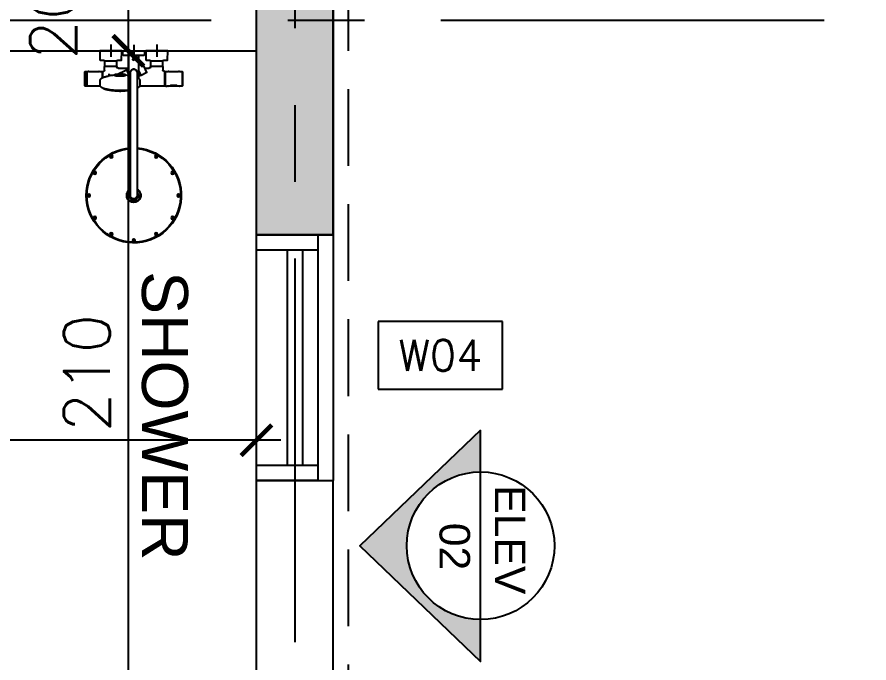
# Model space of a CAD drawing. Header units: centimetres. Extents: x -2093 to 2270, y -504 to 3084.
# Drawn here: x -508.1 to -230.2, y 1228.5 to 1439 of the extents above; entities that cross this region are included whole.
import ezdxf
from ezdxf.enums import TextEntityAlignment as Align

# ---------------------------------------------------------------- set-up
doc = ezdxf.new("R2010")
doc.units = ezdxf.units.CM
doc.header["$LTSCALE"] = 100
doc.header["$MEASUREMENT"] = 0
for name, pattern in [('GRID$0$GRID$0$XREF GRID$0$GRIDS$0$CENTER', [2, 1.25, -0.25, 0.25, -0.25]), ('HIDDEN', [0.375, 0.25, -0.125]), ('XREF CUTTING LINES$0$ACAD_ISO10W100', [18, 12, -3, 0, -3])]:
    doc.linetypes.add(name, pattern=pattern)
for name, color, linetype in [('BATH FIXTURES', 85, 'Continuous'), ('DIM IN', 1, 'Continuous'), ('GRID$0$XREF GRID', 11, 'GRID$0$GRID$0$XREF GRID$0$GRIDS$0$CENTER'), ('HIDDEN -03', 8, 'HIDDEN'), ('TEXT', 3, 'Continuous'), ('TEXT-SCHED', 3, 'Continuous'), ('WALL-01', 7, 'Continuous'), ('WALL-03', 2, 'Continuous'), ('WINDOW', 1, 'Continuous'), ('XREF CUTTING LINES$0$ELEV', 2, 'XREF CUTTING LINES$0$ACAD_ISO10W100'), ('XREF GF COL$0$COLUMN', 6, 'Continuous'), ('XREF GF COL$0$COLUMN HATCH', 201, 'Continuous')]:
    doc.layers.add(name, color=color, linetype=linetype)
doc.styles.add('22', font='romans.shx')
doc.styles.add('A0-01 GROUND FLOOR PLAN - For Entry modification$0$ROMANS', font='romans')
doc.styles.add('ART-PS-1', font='arial.ttf', dxfattribs={"height": 20})
doc.styles.add('XREF CUTTING LINES$0$ART-PS-1', font='arial.ttf', dxfattribs={"height": 20})
doc.dimstyles.new('100', dxfattribs={"dimtxt": 15, "dimasz": 10, "dimexe": 8, "dimexo": 12, "dimgap": 6, "dimtad": 1, "dimdec": 0, "dimzin": 0, "dimdsep": 46, "dimtxsty": '22', "dimblk": 'ARCHTICK', "dimcen": 30, "dimdle": 8, "dimclrd": 1, "dimclre": 1, "dimclrt": 2, "dimadec": 0, "dimazin": 0, "dimtfac": 1, "dimtdec": 0, "dimtmove": 2, "dimatfit": 3, "dimldrblk": 'OBLIQUE', "dimfxl": 100, "dimtolj": 1, "dimtzin": 0, "dimarcsym": 0})
doc.dimstyles.new('A0-01 GROUND FLOOR PLAN - For Entry modification$0$text', dxfattribs={"dimtxt": 18, "dimasz": 10, "dimexe": 10, "dimexo": 10, "dimgap": -6, "dimtad": 1, "dimtih": 1, "dimtoh": 1, "dimdec": 0, "dimdsep": 46, "dimtxsty": 'A0-01 GROUND FLOOR PLAN - For Entry modification$0$ROMANS', "dimblk1": 'A0-01 GROUND FLOOR PLAN - For Entry modification$0$_ARCHTICK', "dimblk2": 'A0-01 GROUND FLOOR PLAN - For Entry modification$0$_ARCHTICK', "dimsah": 1, "dimcen": 25, "dimdle": 10, "dimse1": 1, "dimse2": 1, "dimsd1": 1, "dimsd2": 1, "dimclrd": 1, "dimclre": 1, "dimclrt": 2, "dimadec": 0, "dimazin": 0, "dimtfac": 1, "dimtdec": 0, "dimtmove": 2, "dimatfit": 3, "dimldrblk": 'A0-01 GROUND FLOOR PLAN - For Entry modification$0$_ARCHTICK', "dimfxl": 1, "dimtolj": 1, "dimtzin": 0, "dimarcsym": 0})

# ---------------------------------------------------------------- blocks, each defined once
blk = doc.blocks.new('XREF CUTTING LINES')
at = {"layer": 'XREF CUTTING LINES$0$ELEV'}
h = blk.add_hatch(color=251, dxfattribs=at)
edge = h.paths.add_edge_path()
edge.add_line((-356.89, 1304.4), (-356.89, 1290.78))
edge.add_ellipse((-356.89, 1266.71), major_axis=(-17.02, -17.02), ratio=1, start_angle=225, end_angle=405)
edge.add_line((-356.89, 1242.64), (-356.89, 1229.02))
edge.add_line((-356.89, 1229.02), (-396.28, 1266.71))
edge.add_line((-396.28, 1266.71), (-356.89, 1304.4))
at = {"layer": 'XREF CUTTING LINES$0$ELEV', "color": 2, "linetype": 'Continuous'}
blk.add_line((-356.89, 1242.64), (-356.89, 1290.78), dxfattribs=at)
for points in [[(-356.89, 1304.4), (-396.28, 1266.71), (-356.89, 1229.02), (-356.89, 1242.64)], [(-356.89, 1290.78), (-356.89, 1304.4)]]:
    blk.add_lwpolyline(points, dxfattribs=at)
blk.add_circle((-356.89, 1266.71), 24.07, dxfattribs=at)
at = {"layer": 'XREF CUTTING LINES$0$ELEV', "style": 'XREF CUTTING LINES$0$ART-PS-1'}
for s, p in [('ELEV', (-347.26, 1268.63)), ('02', (-365.31, 1266.46))]:
    blk.add_text(s, height=9.954, rotation=270, dxfattribs=at).set_placement(p, align=Align.MIDDLE_CENTER)
blk = doc.blocks.new('XREF GF COL')
at = {"layer": 'XREF GF COL$0$COLUMN HATCH'}
blk.add_hatch(color=256, dxfattribs=at).paths.add_polyline_path([(-10714.7, 1448), (-10739.7, 1448), (-10739.7, 1368), (-10714.7, 1368)])
at = {"layer": 'XREF GF COL$0$COLUMN'}
blk.add_lwpolyline([(-10739.7, 1448), (-10714.7, 1448), (-10714.7, 1368), (-10739.7, 1368)], close=True, dxfattribs=at)
blk = doc.blocks.new('GRID')
at = {"layer": 'GRID$0$XREF GRID'}
for p, q in [((-417.5, 2960.33, 0), (-417.5, 522.76)), ((-1969.8, 1438), (-230.24, 1438))]:
    blk.add_line(p, q, dxfattribs=at)
blk = doc.blocks.new('Bath_ShowerHead_D-31_01')
for p, q in [((-7.5, 0.08), (-7.5, -3.92)), ((0, 0), (0, -4)), ((7.5, 0.08), (7.5, -3.92)), ((-11, -1.97), (-10.92, -5.04)), ((-4.05, -1.92), (-10.95, -1.92)), ((-5.5, -1.92), (-9.5, -1.92)), ((-4.08, -5.04), (-4, -1.97)), ((-3.55, -2.02), (-3.55, -3.4)), ((3.53, -2), (-3.53, -2)), ((2, -2), (-2, -2)), ((3.55, -3.4), (3.55, -2.02)), ((4, -1.97), (4.08, -5.04)), ((10.95, -1.92), (4.05, -1.92)), ((9.5, -1.92), (5.5, -1.92)), ((10.92, -5.04), (11, -1.97)), ((-5.5, -5.22), (-9.5, -5.22)), ((-9.43, -5.22), (-9.43, -7.1)), ((-5.57, -7.1), (-5.57, -5.22)), ((-3.45, -3.5), (3.45, -3.5)), ((-1.57, -3.5), (-1.57, -10.83)), ((-0.17, -4.82), (-0.09, -4.67)), ((-0.09, -4.97), (-0.17, -4.82)), ((-0.09, -4.67), (0.09, -4.67)), ((0.09, -4.97), (-0.09, -4.97)), ((0.09, -4.67), (0.17, -4.82)), ((0.17, -4.82), (0.09, -4.97)), ((1.57, -10.83), (1.57, -3.5)), ((9.5, -5.22), (5.5, -5.22)), ((5.57, -5.22), (5.57, -7.1)), ((9.43, -7.1), (9.43, -5.22)), ((-9.5, -7.14), (-9.5, -8.22)), ((-9.48, -7.12), (-5.52, -7.12)), ((-5.5, -7.26), (-5.5, -7.14)), ((-3.68, -7.69), (-5.06, -7.69)), ((-4.31, -9.04), (-2.83, -5.87)), ((-1.57, -6.4), (-2.76, -5.85)), ((-0.2, -7.97), (-0.25, -8)), ((-0.25, -8), (0.25, -8)), ((-0.25, -8), (-0.25, -8.05)), ((-0.2, -7.97), (0.2, -7.97)), ((-0.2, -8.05), (-0.2, -7.97)), ((0.25, -8), (0.2, -7.97)), ((0.2, -8.05), (0.2, -7.97)), ((0.25, -8.05), (0.25, -8)), ((5.06, -7.69), (1.57, -7.69)), ((2.18, -8.15), (1.57, -7.86)), ((2.2, -8.19), (1.57, -9.55)), ((1.57, -9.75), (2.28, -8.22)), ((2.23, -8.32), (2.17, -8.29)), ((5.46, -9.68), (2.31, -8.21)), ((5.5, -7.14), (5.5, -7.26)), ((5.52, -7.12), (9.48, -7.12)), ((9.5, -8.22), (9.5, -7.14)), ((-15.89, -13.37), (-15.89, -8.87)), ((-14.94, -8.72), (-15.74, -8.72)), ((-14.42, -8.77), (-14.62, -8.77)), ((-11.62, -8.77), (-14.42, -8.77)), ((-11.42, -8.77), (-11.62, -8.77)), ((-10.24, -8.72), (-11.1, -8.72)), ((-10.22, -8.74), (-10.22, -13.5)), ((-10.15, -9.32), (-10.22, -9.32)), ((-10.22, -9.35), (-10.15, -9.35)), ((-10.15, -9.94), (-10.22, -9.94)), ((-10.22, -10.53), (-10.15, -10.53)), ((-10.15, -13.5), (-10.15, -8.74)), ((-9.99, -8.72), (-10.13, -8.72)), ((-4.28, -9.11), (-2.38, -10)), ((-1.57, -8.37), (-2.31, -9.97)), ((-2.28, -9.9), (-2.17, -9.95)), ((-2.2, -10.05), (-1.57, -8.69)), ((-2.18, -10.09), (-1.57, -10.38)), ((-1.1, -9.12), (-1.1, -13.17)), ((1.1, -13.17), (1.1, -9.12)), ((2.45, -9.98), (2.44, -10.04)), ((2.46, -9.96), (2.45, -9.98)), ((2.7, -9.83), (2.7, -9.99)), ((4.45, -9.48), (4.45, -10.04)), ((4.45, -10.04), (4.45, -10.09)), ((4.45, -10.09), (4.45, -10.19)), ((4.47, -10.14), (4.47, -10.19)), ((4.5, -9.6), (4.5, -9.65)), ((4.5, -9.67), (4.5, -9.65)), ((4.5, -10.17), (4.5, -9.67)), ((5.86, -9.73), (5.83, -9.72)), ((6.5, -10.04), (6.5, -9.98)), ((7.77, -9.74), (7.77, -10.08)), ((8.32, -9.74), (7.77, -9.74)), ((10.13, -8.72), (10, -8.72)), ((10.15, -8.74), (10.15, -10.74)), ((10.23, -9.57), (10.15, -9.49)), ((10.23, -10.77), (10.23, -8.74)), ((11.1, -8.72), (10.25, -8.72)), ((11.62, -8.78), (11.43, -8.77)), ((14.42, -8.78), (11.62, -8.78)), ((14.42, -8.78), (11.62, -8.78)), ((14.42, -8.78), (14.42, -8.78)), ((14.62, -8.77), (14.42, -8.78)), ((15.75, -8.72), (14.95, -8.72)), ((15.35, -8.72), (15.35, -13.52)), ((15.9, -8.87), (15.9, -13.37)), ((-15.74, -13.52), (-14.94, -13.52)), ((-14.8, -13.52), (-11.23, -13.52)), ((-14.01, -13.32), (-14.01, -13.32)), ((-14.01, -13.32), (-12.02, -13.32)), ((-12.02, -13.32), (-12.02, -13.32)), ((-11.09, -13.52), (-10.82, -13.52)), ((-10.51, -13.52), (-10.24, -13.52)), ((-10.15, -11.71), (-10.22, -11.71)), ((-10.22, -12.3), (-10.15, -12.3)), ((-10.15, -12.89), (-10.22, -12.89)), ((-10.22, -12.92), (-10.15, -12.92)), ((-10.13, -13.52), (-1.97, -13.52)), ((-1.96, -11.55), (-2.02, -13.28)), ((-1.1, -13.17), (-1.1, -45.07)), ((1.1, -45.07), (1.1, -13.17)), ((10.96, -13.28), (10.9, -11.55)), ((10.91, -13.52), (15.75, -13.52)), ((-7.39, -36.42), (-7.54, -36.51)), ((-7.54, -36.51), (-7.49, -36.59)), ((-7.49, -36.59), (-7.34, -36.51)), ((-7.39, -36.23), (-7.47, -36.28)), ((-7.47, -36.28), (-7.39, -36.42)), ((-7.43, -36.45), (-7.38, -36.54)), ((-7.33, -36.33), (-7.42, -36.38)), ((-7.3, -36.37), (-7.39, -36.23)), ((-7.34, -36.51), (-7.25, -36.66)), ((-7.31, -36.56), (-7.22, -36.51)), ((-7.15, -36.29), (-7.3, -36.37)), ((-7.21, -36.43), (-7.26, -36.35)), ((-7.25, -36.46), (-7.1, -36.37)), ((-7.17, -36.61), (-7.25, -36.46)), ((-7.25, -36.66), (-7.17, -36.61)), ((-7.1, -36.37), (-7.15, -36.29)), ((7.15, -36.29), (7.1, -36.37)), ((7.1, -36.37), (7.25, -36.46)), ((7.3, -36.37), (7.15, -36.29)), ((7.25, -36.46), (7.17, -36.61)), ((7.17, -36.61), (7.25, -36.66)), ((7.26, -36.35), (7.21, -36.43)), ((7.22, -36.51), (7.31, -36.56)), ((7.25, -36.66), (7.34, -36.51)), ((7.39, -36.23), (7.3, -36.37)), ((7.42, -36.38), (7.33, -36.33)), ((7.34, -36.51), (7.49, -36.59)), ((7.38, -36.54), (7.43, -36.45)), ((7.47, -36.28), (7.39, -36.23)), ((7.39, -36.42), (7.47, -36.28)), ((7.54, -36.51), (7.39, -36.42)), ((7.49, -36.59), (7.54, -36.51)), ((-12.84, -41.65), (-12.89, -41.73)), ((-12.7, -41.73), (-12.84, -41.65)), ((-12.61, -41.58), (-12.7, -41.73)), ((-12.53, -41.63), (-12.61, -41.58)), ((-12.61, -41.78), (-12.53, -41.63)), ((12.61, -41.58), (12.53, -41.63)), ((12.53, -41.63), (12.61, -41.78)), ((12.7, -41.73), (12.61, -41.58)), ((12.84, -41.65), (12.7, -41.73)), ((12.89, -41.73), (12.84, -41.65)), ((-12.89, -41.73), (-12.75, -41.82)), ((-12.75, -41.82), (-12.83, -41.97)), ((-12.83, -41.97), (-12.75, -42.02)), ((-12.74, -41.7), (-12.79, -41.79)), ((-12.77, -41.86), (-12.69, -41.91)), ((-12.75, -42.02), (-12.66, -41.87)), ((-12.58, -41.74), (-12.67, -41.69)), ((-12.66, -41.87), (-12.51, -41.95)), ((-12.46, -41.87), (-12.61, -41.78)), ((-12.61, -41.9), (-12.56, -41.81)), ((-12.51, -41.95), (-12.46, -41.87)), ((12.61, -41.78), (12.46, -41.87)), ((12.46, -41.87), (12.51, -41.95)), ((12.51, -41.95), (12.66, -41.87)), ((12.56, -41.81), (12.61, -41.9)), ((12.67, -41.69), (12.58, -41.74)), ((12.66, -41.87), (12.75, -42.02)), ((12.69, -41.91), (12.77, -41.86)), ((12.79, -41.79), (12.74, -41.7)), ((12.75, -41.82), (12.89, -41.73)), ((12.83, -41.97), (12.75, -41.82)), ((12.75, -42.02), (12.83, -41.97)), ((-1.1, -45.07), (-1.1, -49.12)), ((1.1, -49.12), (1.1, -45.07)), ((-14.86, -49.07), (-14.86, -49.17)), ((-14.69, -49.07), (-14.86, -49.07)), ((-14.86, -49.17), (-14.69, -49.17)), ((-14.74, -49.07), (-14.74, -49.17)), ((-14.69, -48.9), (-14.69, -49.07)), ((-14.59, -48.9), (-14.69, -48.9)), ((-14.59, -49.02), (-14.69, -49.02)), ((-14.69, -49.17), (-14.69, -49.34)), ((-14.69, -49.22), (-14.59, -49.22)), ((-14.69, -49.34), (-14.59, -49.34)), ((-14.59, -49.07), (-14.59, -48.9)), ((-14.42, -49.07), (-14.59, -49.07)), ((-14.59, -49.17), (-14.42, -49.17)), ((-14.59, -49.34), (-14.59, -49.17)), ((-14.54, -49.17), (-14.54, -49.07)), ((-14.42, -49.17), (-14.42, -49.07)), ((-2.2, -49.79), (-2.2, -48.45)), ((-1.3, -47.42), (-1.1, -47.42)), ((1.1, -47.42), (1.3, -47.42)), ((2.2, -48.45), (2.2, -49.79)), ((14.59, -49.07), (14.42, -49.07)), ((14.42, -49.07), (14.42, -49.17)), ((14.42, -49.17), (14.59, -49.17)), ((14.54, -49.07), (14.54, -49.17)), ((14.69, -48.9), (14.59, -48.9)), ((14.59, -48.9), (14.59, -49.07)), ((14.69, -49.02), (14.59, -49.02)), ((14.59, -49.17), (14.59, -49.34)), ((14.59, -49.22), (14.69, -49.22)), ((14.59, -49.34), (14.69, -49.34)), ((14.69, -49.07), (14.69, -48.9)), ((14.86, -49.07), (14.69, -49.07)), ((14.69, -49.34), (14.69, -49.17)), ((14.69, -49.17), (14.86, -49.17)), ((14.74, -49.17), (14.74, -49.07)), ((14.86, -49.17), (14.86, -49.07)), ((-1.01, -50.82), (-1.3, -50.82)), ((-0.9, -50.82), (-1.01, -50.82)), ((0.9, -50.82), (-0.9, -50.82)), ((-0.45, -50.32), (-0.57, -50.32)), ((-0.45, -50.32), (0.45, -50.32)), ((0.57, -50.32), (0.45, -50.32)), ((1.01, -50.82), (0.9, -50.82)), ((1.3, -50.82), (1.01, -50.82)), ((-12.75, -56.42), (-12.89, -56.51)), ((-12.89, -56.51), (-12.84, -56.59)), ((-12.84, -56.59), (-12.7, -56.51)), ((-12.75, -56.22), (-12.83, -56.27)), ((-12.83, -56.27), (-12.75, -56.42)), ((-12.79, -56.45), (-12.74, -56.54)), ((-12.69, -56.33), (-12.77, -56.38)), ((-12.66, -56.37), (-12.75, -56.22)), ((-12.7, -56.51), (-12.61, -56.66)), ((-12.67, -56.55), (-12.58, -56.5)), ((-12.51, -56.29), (-12.66, -56.37)), ((-12.56, -56.43), (-12.61, -56.34)), ((-12.61, -56.46), (-12.46, -56.37)), ((-12.53, -56.61), (-12.61, -56.46)), ((-12.61, -56.66), (-12.53, -56.61)), ((-12.46, -56.37), (-12.51, -56.29)), ((12.51, -56.29), (12.46, -56.37)), ((12.46, -56.37), (12.61, -56.46)), ((12.66, -56.37), (12.51, -56.29)), ((12.61, -56.46), (12.53, -56.61)), ((12.53, -56.61), (12.61, -56.66)), ((12.61, -56.34), (12.56, -56.43)), ((12.58, -56.5), (12.67, -56.55)), ((12.61, -56.66), (12.7, -56.51)), ((12.75, -56.22), (12.66, -56.37)), ((12.77, -56.38), (12.69, -56.33)), ((12.7, -56.51), (12.84, -56.59)), ((12.74, -56.54), (12.79, -56.45)), ((12.83, -56.27), (12.75, -56.22)), ((12.75, -56.42), (12.83, -56.27)), ((12.89, -56.51), (12.75, -56.42)), ((12.84, -56.59), (12.89, -56.51)), ((-7.49, -61.65), (-7.54, -61.73)), ((-7.54, -61.73), (-7.39, -61.82)), ((-7.34, -61.73), (-7.49, -61.65)), ((-7.39, -61.82), (-7.47, -61.96)), ((-7.47, -61.96), (-7.39, -62.01)), ((-7.38, -61.7), (-7.43, -61.79)), ((-7.42, -61.86), (-7.33, -61.91)), ((-7.39, -62.01), (-7.3, -61.87)), ((-7.25, -61.58), (-7.34, -61.73)), ((-7.22, -61.73), (-7.31, -61.68)), ((-7.3, -61.87), (-7.15, -61.95)), ((-7.26, -61.89), (-7.21, -61.81)), ((-7.17, -61.63), (-7.25, -61.58)), ((-7.25, -61.78), (-7.17, -61.63)), ((-7.1, -61.87), (-7.25, -61.78)), ((-7.15, -61.95), (-7.1, -61.87)), ((-0.05, -63.71), (-0.22, -63.71)), ((-0.22, -63.71), (-0.22, -63.81)), ((-0.22, -63.81), (-0.05, -63.81)), ((-0.1, -63.71), (-0.1, -63.81)), ((0.05, -63.54), (-0.05, -63.54)), ((-0.05, -63.54), (-0.05, -63.71)), ((0.05, -63.66), (-0.05, -63.66)), ((-0.05, -63.81), (-0.05, -63.98)), ((-0.05, -63.86), (0.05, -63.86)), ((0.05, -63.71), (0.05, -63.54)), ((0.22, -63.71), (0.05, -63.71)), ((0.05, -63.81), (0.22, -63.81)), ((0.05, -63.98), (0.05, -63.81)), ((0.1, -63.81), (0.1, -63.71)), ((0.22, -63.81), (0.22, -63.71)), ((7.25, -61.78), (7.1, -61.87)), ((7.1, -61.87), (7.15, -61.95)), ((7.15, -61.95), (7.3, -61.87)), ((7.25, -61.58), (7.17, -61.63)), ((7.17, -61.63), (7.25, -61.78)), ((7.21, -61.81), (7.26, -61.89)), ((7.31, -61.68), (7.22, -61.73)), ((7.34, -61.73), (7.25, -61.58)), ((7.3, -61.87), (7.39, -62.01)), ((7.33, -61.91), (7.42, -61.86)), ((7.49, -61.65), (7.34, -61.73)), ((7.43, -61.79), (7.38, -61.7)), ((7.39, -61.82), (7.54, -61.73)), ((7.47, -61.96), (7.39, -61.82)), ((7.39, -62.01), (7.47, -61.96)), ((7.54, -61.73), (7.49, -61.65)), ((-0.05, -63.98), (0.05, -63.98))]:
    blk.add_line(p, q)
for centre, radius in [((0, -4.82), 0.246), ((0, -4.82), 0.18), ((-7.32, -36.44), 0.45), ((-7.32, -36.44), 0.41), ((7.32, -36.44), 0.45), ((7.32, -36.44), 0.41), ((-12.68, -41.8), 0.45), ((-12.68, -41.8), 0.41), ((12.68, -41.8), 0.45), ((12.68, -41.8), 0.41), ((-14.64, -49.12), 0.45), ((-14.64, -49.12), 0.41), ((14.64, -49.12), 0.45), ((14.64, -49.12), 0.41), ((-12.68, -56.44), 0.45), ((-12.68, -56.44), 0.41), ((12.68, -56.44), 0.45), ((12.68, -56.44), 0.41), ((-7.32, -61.8), 0.45), ((-7.32, -61.8), 0.41), ((0, -63.76), 0.45), ((0, -63.76), 0.41), ((7.32, -61.8), 0.45), ((7.32, -61.8), 0.41)]:
    blk.add_circle(centre, radius)
for centre, radius, start, end in [((-10.95, -1.97), 0.05, 90, 181.5), ((-4.05, -1.97), 0.05, 358.5, 90), ((-3.53, -2.02), 0.02, 90, 180), ((3.53, -2.02), 0.02, 0, 90), ((4.05, -1.97), 0.05, 90, 181.5), ((10.95, -1.97), 0.05, 358.5, 90), ((-10.77, -5.04), 0.15, 181.5, 268.1235), ((-7.5, 94.76), 100, 268.1235, 268.854), ((-7.5, 94.76), 100, 271.146, 271.8765), ((-4.23, -5.04), 0.15, 271.8765, 358.5), ((-3.45, -3.4), 0.1, 180, 270), ((0, -4.82), 0.3, 255, 195), ((3.45, -3.4), 0.1, 270, 0), ((4.23, -5.04), 0.15, 181.5, 268.1235), ((7.5, 94.76), 100, 268.1235, 268.854), ((7.5, 94.76), 100, 271.146, 271.8765), ((10.77, -5.04), 0.15, 271.8765, 358.5), ((-10, -8.22), 0.5, 270.4238, 359.5853), ((-9.48, -7.14), 0.02, 90, 180), ((-9.41, -7.1), 0.02, 180, 270), ((-5.59, -7.1), 0.02, 270, 0), ((-5.52, -7.14), 0.02, 0, 90), ((-5.06, -7.26), 0.444, 181.5907, 267.0077), ((-2.78, -5.89), 0.05, 65, 155), ((0, -9.12), 1.13, 102.7838, 191.5041), ((0, -9.12), 1.1, 0, 180), ((0, -9.12), 1.13, 0, 77.1991), ((2.18, -8.27), 0.02, 155, 245), ((2.17, -8.18), 0.03, 335, 65), ((2.3, -8.23), 0.02, 65, 155), ((5.06, -7.26), 0.444, 271.3582, 358.5138), ((5.52, -7.14), 0.02, 90, 180), ((5.59, -7.1), 0.02, 180, 270), ((9.41, -7.1), 0.02, 270, 0), ((9.48, -7.14), 0.02, 0, 90), ((10, -8.22), 0.497, 180.2837, 270.0504), ((84.08, -11.12), 100, 178.7132, 181.2877), ((-15.74, -8.87), 0.15, 90.4837, 180.0005), ((-14.49, -6.71), 2.06, 259.3919, 261.1025), ((-14.43, -6.33), 2.44, 260.7742, 265.5339), ((-11.61, -6.33), 2.44, 274.4645, 279.2276), ((-11.51, -6.98), 1.78, 279.0316, 280.3594), ((-10.24, -8.74), 0.02, 0, 90), ((-10.13, -8.74), 0.02, 90, 180), ((-4.26, -9.06), 0.05, 155, 245), ((-2.36, -9.95), 0.05, 245, 335), ((-2.17, -10.06), 0.03, 155, 245), ((-2.18, -9.97), 0.02, 335, 65), ((-1.53, -10.83), 0.03, 180, 262.9292), ((0, 1.55), 12.5, 262.9292, 264.9514), ((0, -9.12), 1.13, 347.0955, 0), ((0, 1.55), 12.5, 275.0486, 277.0708), ((1.53, -10.83), 0.03, 277.0708, 0), ((-1.86, 11.13), 21.49, 279.1725, 281.6283), ((2.77, -9.83), 0.0688, 110.5785, 179.6732), ((4.52, -9.6), 0.02, 89.4549, 180), ((4.47, -14.33), 4.75, 70.3229, 89.4549), ((4.74, -17.38), 7.73, 81.8576, 85.6981), ((6.18, -10.01), 0.0683, 17.0873, 69.4893), ((6.18, -10.03), 0.0688, 27.4358, 69.422), ((10.8, 11.12), 21.49, 258.3745, 263.3006), ((10.13, -8.74), 0.02, 0, 90), ((10.25, -8.74), 0.02, 90, 180), ((11.1, -8.77), 0.0505, 46.9195, 89.7895), ((11.61, -6.44), 2.33, 260.4502, 265.432), ((11.23, -8.77), 0.0307, 68.4365, 95.6982), ((14.44, -6.44), 2.33, 274.5661, 279.5519), ((14.82, -8.77), 0.0307, 84.3084, 113.464), ((14.95, -8.77), 0.0505, 90.2105, 133.0804), ((15.75, -8.87), 0.15, 359.9994, 90.499), ((-84.07, -11.12), 100, 358.7126, 1.287), ((-15.74, -13.37), 0.15, 179.9997, 270.0108), ((-14.01, -15.69), 2.36, 89.9874, 113.2654), ((-14.81, -13.47), 0.0472, 176.4407, 249.6056), ((-14.04, -15.57), 2.19, 89.1588, 110.5651), ((-12.02, -15.69), 2.36, 66.7399, 90.0119), ((-12.03, -15.83), 2.45, 70.5873, 89.6922), ((-11.22, -13.47), 0.0475, 288.6919, 2.8285), ((-10.77, -14.08), 0.56, 94.061, 94.739), ((-10.82, -13.51), 0.0147, 276.3407, 278.3544), ((-10.66, -15.82), 2.3, 86.2644, 93.6304), ((-10.66, -16.5), 2.98, 87.2513, 90.9598), ((-10.48, -12.57), 0.953, 267.5377, 268.1419), ((-10.51, -13.5), 0.0168, 261.4715, 263.6935), ((-10.52, -13.61), 0.0874, 84.5355, 86.4641), ((-10.24, -13.5), 0.02, 270, 0), ((-10.13, -13.5), 0.02, 180, 270), ((15.75, -13.37), 0.15, 269.9564, 0), ((4.8, -6.63), 8.53, 269.8368, 272.5731), ((4.93, -2.23), 12.92, 271.1539, 273.6573), ((5.2, -2.65), 12.48, 272.5174, 275.0502), ((5.51, -3.42), 11.7, 273.8933, 276.5191), ((5.86, -4.52), 10.57, 275.3173, 278.1182), ((6.26, -5.88), 9.16, 276.8331, 279.913), ((6.72, -7.42), 7.57, 278.4883, 282.0418), ((7.09, -8.34), 6.6, 280.5691, 283.982), ((0, -49.12), 15.5, 94.0697, 0), ((0, -49.12), 15.32, 94.1175, 0), ((0, -49.12), 15.3, 94.123, 0), ((0, -49.12), 15.29, 94.1256, 0), ((0, -49.12), 15.27, 94.131, 0), ((0, -49.12), 15.5, 0, 85.9303), ((0, -49.12), 15.32, 0, 85.8825), ((0, -49.12), 15.3, 0, 85.877), ((0, -49.12), 15.29, 0, 85.8744), ((0, -49.12), 15.27, 0, 85.869), ((0, -49.12), 2.3, 118.5719, 162.9284), ((0, -49.12), 2.3, 17.0716, 61.4281), ((0, -49.12), 2.3, 169.228, 190.772), ((0, -49.12), 2.3, 162.9301, 169.228), ((0, -49.12), 2.3, 190.772, 197.0699), ((-2.17, -48.45), 0.03, 162.9301, 180), ((-2.17, -49.79), 0.03, 180, 197.0699), ((0, -49.12), 2.3, 197.0716, 342.9284), ((0, -49.12), 2.15, 127.2488, 232.7512), ((0, -49.12), 1.47, 138.4433, 0), ((0, -49.12), 1.35, 144.5691, 0), ((0, -49.12), 1.33, 145.7987, 244.4562), ((0, -49.12), 2.15, 124.3637, 127.2488), ((0, -49.12), 2.15, 120.7723, 124.3637), ((0, -49.12), 1.1, 180, 0), ((0, -49.12), 1.33, 295.5438, 34.2013), ((0, -49.12), 2.15, 55.6363, 59.2277), ((0, -49.12), 1.47, 0, 41.5567), ((0, -49.12), 1.35, 0, 35.4309), ((0, -49.12), 2.15, 52.7512, 55.6363), ((0, -49.12), 2.15, 307.2488, 52.7512), ((0, -49.12), 2.3, 10.772, 17.0699), ((2.17, -48.45), 0.03, 0, 17.0699), ((0, -49.12), 2.3, 342.9301, 349.228), ((2.17, -49.79), 0.03, 342.9301, 0), ((0, -49.12), 2.3, 349.228, 10.772), ((0, -49.12), 2.15, 232.7512, 235.6363), ((0, -49.12), 2.15, 235.6363, 304.3637), ((0, -49.12), 2.15, 304.3637, 307.2488)]:
    blk.add_arc(centre, radius, start, end)
for centre, major_axis, ratio, start_param, end_param in [((-5.06, -7.19), (0, 0.5), 1, 3.091409, 3.141593), ((2.72, -9.83), (0.02, 0), 0.241922, 3.141593, 3.167236), ((4.47, -14.05), (-4.73, 0), 0.970296, 4.728297, 5.086392), ((4.47, -14.22), (4.73, 0), 0.970296, 1.196063, 1.554861), ((4.47, -14.24), (4.73, 0), 0.970296, 1.196793, 1.554888), ((-2.17, -48.45), (-0.0287, 0.0088), 0.989207, 0, 0.288551), ((-2.17, -49.79), (-0.0287, -0.0088), 0.989207, 5.994634, 6.283185), ((2.17, -48.45), (-0.0287, -0.0088), 0.989207, 2.853042, 3.141593), ((2.17, -49.79), (0.0287, -0.0088), 0.989207, 0, 0.288551)]:
    blk.add_ellipse(centre, major_axis=major_axis, ratio=ratio, start_param=start_param, end_param=end_param)
for points, degree in [([(-5.5, -7.27), (-5.5, -7.26), (-5.5, -7.26), (-5.5, -7.26)], 3), ([(5.5, -7.26), (5.5, -7.26), (5.5, -7.26), (5.5, -7.27)], 3), ([(-10, -8.72), (-10, -8.72), (-10, -8.72), (-10, -8.72)], 3), ([(-1.47, -10.88), (-1.47, -10.87), (-1.47, -10.87), (-1.47, -10.86)], 3), ([(4.45, -9.63), (4.46, -9.63), (4.46, -9.63), (4.47, -9.63)], 3), ([(4.47, -9.66), (4.46, -9.66), (4.46, -9.66), (4.45, -9.66)], 3), ([(4.47, -10.14), (4.46, -10.14), (4.46, -10.14), (4.45, -10.14)], 3), ([(4.47, -9.63), (4.49, -9.63), (4.5, -9.63), (4.52, -9.63)], 3), ([(4.5, -9.66), (4.49, -9.66), (4.48, -9.66), (4.47, -9.66)], 3), ([(4.5, -10.14), (4.49, -10.14), (4.48, -10.14), (4.47, -10.14)], 3), ([(-1.96, -11.55), (-1.96, -11.55), (-1.96, -11.55), (-1.96, -11.55), (-1.96, -11.55), (-1.96, -11.55)], 5)]:
    blk.add_open_spline(points, degree=degree)
for points, degree, knots in [([(-14.87, -8.73), (-14.88, -8.73), (-14.91, -8.73), (-14.93, -8.72), (-14.93, -8.72), (-14.94, -8.72), (-14.94, -8.72), (-14.94, -8.72), (-14.95, -8.72)], 3, [0, 0, 0, 0, 0.245741, 0.69191, 0.916224, 0.957728, 0.982787, 1, 1, 1, 1]), ([(-11.1, -8.72), (-11.1, -8.72), (-11.11, -8.72), (-11.11, -8.72), (-11.11, -8.72), (-11.12, -8.72), (-11.15, -8.73), (-11.18, -8.73), (-11.19, -8.74)], 3, [0, 0, 0, 0, 0.015565, 0.048335, 0.127827, 0.377073, 0.755534, 1, 1, 1, 1]), ([(-1.44, -10.86), (-1.47, -10.88), (-1.56, -10.94), (-1.67, -11.03), (-1.78, -11.13), (-1.87, -11.25), (-1.94, -11.39), (-1.95, -11.49), (-1.96, -11.55)], 3, [0.5801674, 0.5801674, 0.5801674, 0.5801674, 0.6259358, 0.696701, 0.7574415, 0.8282146, 0.9090569, 1, 1, 1, 1]), ([(-1.57, -10.56), (-1.58, -10.52), (-1.6, -10.44), (-1.63, -10.37), (-1.63, -10.34)], 3, [0.5121966, 0.5121966, 0.5121966, 0.5121966, 0.6261046, 0.7145426, 0.7145426, 0.7145426, 0.7145426]), ([(2.44, -10.04), (2.44, -10.06), (2.44, -10.08), (2.45, -10.1), (2.45, -10.1)], 3, [0, 0, 0, 0, 0.0633839, 0.1139324, 0.1139324, 0.1139324, 0.1139324]), ([(2.45, -9.97), (2.45, -9.97), (2.45, -9.97), (2.45, -9.97), (2.45, -9.98), (2.45, -9.98), (2.45, -9.98)], 5, [0.49842013, 0.49842013, 0.49842013, 0.49842013, 0.49842013, 0.49842013, 0.50000075, 0.51157507, 0.51157507, 0.51157507, 0.51157507, 0.51157507, 0.51157507]), ([(2.7, -9.8), (2.7, -9.81), (2.66, -9.82), (2.59, -9.85), (2.52, -9.88), (2.48, -9.92), (2.47, -9.94), (2.46, -9.94)], 3, [0.4254993, 0.4254993, 0.4254993, 0.4254993, 0.4526311, 0.5889127, 0.7344681, 0.8892637, 0.9254156, 0.9254156, 0.9254156, 0.9254156]), ([(2.62, -9.91), (2.62, -9.91), (2.62, -9.91), (2.62, -9.89), (2.63, -9.87), (2.67, -9.85), (2.68, -9.84), (2.69, -9.84)], 3, [0.4958252, 0.4958252, 0.4958252, 0.4958252, 0.5, 0.5, 0.5625, 0.5625, 0.58796867, 0.58796867, 0.58796867, 0.58796867]), ([(4.47, -10.19), (4.23, -10.19), (3.98, -10.18), (3.65, -10.16), (3.54, -10.15), (3.34, -10.13), (3.25, -10.12), (3.08, -10.09), (3, -10.08), (2.87, -10.05), (2.81, -10.03), (2.68, -9.99), (2.63, -9.96), (2.62, -9.92)], 3, [0, 0, 0, 0, 0.125, 0.125, 0.1875, 0.1875, 0.25, 0.25, 0.3125, 0.3125, 0.375, 0.375, 0.4856991, 0.4856991, 0.4856991, 0.4856991]), ([(2.7, -9.87), (2.66, -9.89), (2.65, -9.91), (2.65, -9.94), (2.66, -9.96), (2.67, -9.98)], 3, [0.4257206, 0.4257206, 0.4257206, 0.4257206, 0.5, 0.5, 0.5536818, 0.5536818, 0.5536818, 0.5536818]), ([(4.45, -9.48), (4.45, -9.47), (4.45, -9.47), (4.44, -9.47), (4.44, -9.46), (4.44, -9.46), (4.43, -9.46), (4.42, -9.45), (4.41, -9.45), (4.4, -9.45), (4.4, -9.45), (4.4, -9.45)], 3, [0, 0, 0, 0, 0.059506, 0.159563, 0.245992, 0.329643, 0.42315, 0.565802, 0.784627, 0.970374, 1, 1, 1, 1]), ([(6.32, -9.92), (6.32, -9.94), (6.31, -9.95), (6.26, -9.98), (6.23, -10), (6.14, -10.03), (6.08, -10.05), (5.95, -10.08), (5.87, -10.09), (5.61, -10.13), (5.41, -10.15), (4.96, -10.18), (4.72, -10.19), (4.47, -10.19)], 3, [0.5117194, 0.5117194, 0.5117194, 0.5117194, 0.5625, 0.5625, 0.625, 0.625, 0.6875, 0.6875, 0.75, 0.75, 0.875, 0.875, 1, 1, 1, 1]), ([(4.55, -9.65), (4.54, -9.65), (4.54, -9.65), (4.53, -9.65), (4.52, -9.65), (4.51, -9.65), (4.5, -9.66), (4.5, -9.66), (4.5, -9.67), (4.5, -9.67), (4.5, -9.67)], 3, [0, 0, 0, 0, 0.076286, 0.279716, 0.508547, 0.661979, 0.772982, 0.883151, 0.998032, 1, 1, 1, 1]), ([(5.39, -9.67), (5.53, -9.68), (5.67, -9.7), (5.87, -9.73), (5.95, -9.74), (6.08, -9.77), (6.14, -9.79), (6.23, -9.82), (6.26, -9.84), (6.31, -9.87), (6.32, -9.89), (6.32, -9.91), (6.32, -9.91), (6.32, -9.91)], 3, [0.1647399, 0.1647399, 0.1647399, 0.1647399, 0.25, 0.25, 0.3125, 0.3125, 0.375, 0.375, 0.4375, 0.4375, 0.5, 0.5, 0.5032189, 0.5032189, 0.5032189, 0.5032189]), ([(6.27, -9.97), (6.29, -9.96), (6.3, -9.94), (6.3, -9.91), (6.29, -9.89), (6.24, -9.86), (6.21, -9.84), (6.11, -9.81), (6.06, -9.79), (5.93, -9.77), (5.85, -9.75), (5.68, -9.73), (5.6, -9.72), (5.5, -9.71)], 3, [0.4482744, 0.4482744, 0.4482744, 0.4482744, 0.5, 0.5, 0.5625, 0.5625, 0.625, 0.625, 0.6875, 0.6875, 0.75, 0.75, 0.8100245, 0.8100245, 0.8100245, 0.8100245]), ([(5.89, -9.73), (5.88, -9.73), (5.88, -9.73), (5.87, -9.73), (5.85, -9.72), (5.83, -9.72), (5.83, -9.72)], 3, [0.74785872, 0.74785872, 0.74785872, 0.74785872, 0.75028089, 0.75154772, 0.75733642, 0.76181543, 0.76181543, 0.76181543, 0.76181543]), ([(6.5, -9.98), (6.49, -9.96), (6.48, -9.93), (6.44, -9.89), (6.37, -9.85), (6.27, -9.81), (6.15, -9.78), (6.02, -9.75), (5.93, -9.74), (5.89, -9.73)], 3, [0, 0, 0, 0, 0.131987, 0.281792, 0.449255, 0.586344, 0.733125, 0.889496, 1, 1, 1, 1]), ([(6.18, -9.91), (6.17, -9.91), (6.17, -9.91), (6.14, -9.89), (6.11, -9.87), (6.08, -9.86)], 3, [0.0968, 0.0968, 0.0968, 0.0968, 0.125, 0.125, 0.2392713, 0.2392713, 0.2392713, 0.2392713]), ([(6.24, -10), (6.24, -10), (6.24, -9.98), (6.22, -9.95), (6.21, -9.93), (6.2, -9.93)], 3, [0, 0, 0, 0, 0.094437, 0.572572, 1, 1, 1, 1]), ([(6.49, -10.09), (6.49, -10.09), (6.5, -10.08), (6.5, -10.06), (6.5, -10.04)], 3, [0.8927078, 0.8927078, 0.8927078, 0.8927078, 0.923572, 1, 1, 1, 1]), ([(6.5, -10.05), (6.5, -10.05), (6.5, -10.05), (6.5, -10.05), (6.5, -10.04)], 3, [0.49985456, 0.49985456, 0.49985456, 0.49985456, 0.499857717, 0.505184623, 0.505184623, 0.505184623, 0.505184623]), ([(10.9, -11.55), (10.9, -11.5), (10.89, -11.42), (10.84, -11.3), (10.79, -11.21), (10.73, -11.15), (10.66, -11.07), (10.55, -10.97), (10.39, -10.86), (10.2, -10.76), (9.98, -10.66), (9.72, -10.56), (9.43, -10.47), (9.11, -10.39), (8.73, -10.3), (8.46, -10.25), (8.29, -10.22)], 3, [0, 0, 0, 0, 0.076639, 0.140286, 0.191004, 0.231676, 0.270773, 0.344619, 0.422888, 0.492029, 0.569644, 0.657173, 0.731485, 0.813325, 0.902766, 1, 1, 1, 1]), ([(-2.02, -13.28), (-2.02, -13.33), (-2.02, -13.41), (-1.98, -13.52), (-1.93, -13.61), (-1.87, -13.68), (-1.78, -13.78), (-1.63, -13.9), (-1.4, -14.04), (-1.21, -14.13), (-1.1, -14.18), (-1.1, -14.18)], 3, [0, 0, 0, 0, 0.0201993, 0.0389749, 0.0548851, 0.0680309, 0.0803254, 0.1107287, 0.1406106, 0.1698338, 0.17045, 0.17045, 0.17045, 0.17045]), ([(1.1, -14.73), (1.24, -14.75), (1.56, -14.8), (2.13, -14.86), (2.83, -14.92), (3.61, -14.96), (4.4, -14.97), (5.2, -14.96), (5.99, -14.93), (6.68, -14.88), (7.29, -14.81), (7.82, -14.74), (8.33, -14.65), (8.79, -14.56), (9.2, -14.46), (9.54, -14.36), (9.83, -14.26), (10.07, -14.17), (10.25, -14.08), (10.41, -14), (10.55, -13.92), (10.66, -13.83), (10.76, -13.74), (10.84, -13.65), (10.91, -13.54), (10.96, -13.42), (10.96, -13.33), (10.96, -13.28)], 3, [0.3258306, 0.3258306, 0.3258306, 0.3258306, 0.3501234, 0.3796535, 0.4187131, 0.4577747, 0.4968356, 0.5358975, 0.5749598, 0.6140192, 0.6433242, 0.6726312, 0.7025236, 0.7336544, 0.7594589, 0.7859554, 0.810673, 0.8325632, 0.8516356, 0.8676157, 0.8855409, 0.9055164, 0.9198472, 0.9366347, 0.9558872, 0.9776111, 1, 1, 1, 1]), ([(-1.32, -14.07), (-1.31, -14.08), (-1.26, -14.12), (-1.19, -14.18), (-1.13, -14.22), (-1.1, -14.23)], 3, [0.320972, 0.320972, 0.320972, 0.320972, 0.3458905, 0.4291154, 0.4686404, 0.4686404, 0.4686404, 0.4686404]), ([(1.1, -14.9), (1.11, -14.9), (1.32, -14.94), (1.73, -15), (2.38, -15.07), (3.08, -15.13), (3.77, -15.15), (4.24, -15.16), (4.47, -15.16)], 5, [0.90399804, 0.90399804, 0.90399804, 0.90399804, 0.90399804, 0.90399804, 0.90625, 0.9375, 0.96875, 1, 1, 1, 1, 1, 1]), ([(1.88, -15), (1.88, -15), (1.88, -15.01), (1.89, -15.02), (1.9, -15.03), (1.91, -15.04), (1.91, -15.04), (1.92, -15.05), (1.93, -15.05), (1.95, -15.05), (1.98, -15.06), (1.99, -15.06), (2, -15.06)], 3, [0, 0, 0, 0, 0.078849, 0.165941, 0.23991, 0.304842, 0.36235, 0.422637, 0.520357, 0.766738, 0.969433, 1, 1, 1, 1]), ([(2, -15.06), (2.01, -15.06), (2.03, -15.06), (2.06, -15.07), (2.09, -15.07), (2.11, -15.07), (2.13, -15.06), (2.14, -15.06), (2.15, -15.05), (2.16, -15.04), (2.16, -15.02), (2.16, -15.02), (2.16, -15.01)], 3, [0, 0, 0, 0, 0.136394, 0.294134, 0.458405, 0.64934, 0.704181, 0.759795, 0.824948, 0.900015, 0.980398, 1, 1, 1, 1]), ([(3.06, -15.12), (3.06, -15.12), (3.06, -15.13), (3.07, -15.14), (3.07, -15.15), (3.08, -15.16), (3.09, -15.16), (3.1, -15.17), (3.1, -15.17), (3.11, -15.17), (3.13, -15.17), (3.15, -15.17), (3.17, -15.18), (3.17, -15.18)], 3, [0, 0, 0, 0, 0.004737, 0.111726, 0.196853, 0.269065, 0.331169, 0.383075, 0.430362, 0.494221, 0.682743, 0.896328, 1, 1, 1, 1]), ([(3.17, -15.18), (3.18, -15.18), (3.19, -15.18), (3.22, -15.18), (3.26, -15.18), (3.28, -15.18), (3.29, -15.18), (3.31, -15.18), (3.32, -15.17), (3.33, -15.16), (3.34, -15.15), (3.34, -15.14), (3.34, -15.13), (3.34, -15.13)], 3, [0, 0, 0, 0, 0.066927, 0.215245, 0.362572, 0.517578, 0.682587, 0.723014, 0.771108, 0.831848, 0.902048, 0.978518, 1, 1, 1, 1]), ([(3.35, -15.13), (3.36, -15.13), (3.37, -15.13), (3.39, -15.13), (3.41, -15.13), (3.41, -15.13)], 3, [0.6390182, 0.6390182, 0.6390182, 0.6390182, 0.7543694, 0.9483646, 1, 1, 1, 1]), ([(3.41, -15.13), (3.42, -15.13), (3.44, -15.13), (3.48, -15.13), (3.5, -15.13), (3.52, -15.13), (3.53, -15.12), (3.55, -15.11), (3.56, -15.1), (3.56, -15.09), (3.56, -15.08), (3.56, -15.08)], 3, [0, 0, 0, 0, 0.135585, 0.313743, 0.503936, 0.629642, 0.717386, 0.799718, 0.882901, 0.972509, 1, 1, 1, 1]), ([(4.33, -15.17), (4.33, -15.17), (4.33, -15.18), (4.34, -15.19), (4.35, -15.2), (4.36, -15.21), (4.36, -15.21), (4.37, -15.21), (4.38, -15.22), (4.38, -15.22), (4.4, -15.22), (4.42, -15.22), (4.43, -15.22), (4.44, -15.22)], 3, [0, 0, 0, 0, 0.051707, 0.151707, 0.232823, 0.302041, 0.360979, 0.408736, 0.451413, 0.515564, 0.717797, 0.931323, 1, 1, 1, 1]), ([(4.44, -15.22), (4.45, -15.22), (4.46, -15.22), (4.49, -15.22), (4.53, -15.22), (4.56, -15.22), (4.56, -15.22), (4.58, -15.21), (4.59, -15.21), (4.6, -15.2), (4.61, -15.18), (4.61, -15.17), (4.61, -15.17)], 3, [0, 0, 0, 0, 0.090801, 0.237555, 0.381893, 0.531915, 0.710019, 0.747984, 0.801281, 0.861969, 0.933494, 1, 1, 1, 1]), ([(5.6, -15.13), (5.6, -15.13), (5.6, -15.14), (5.61, -15.15), (5.62, -15.17), (5.62, -15.17), (5.63, -15.18), (5.64, -15.18), (5.65, -15.18), (5.66, -15.18), (5.68, -15.18), (5.7, -15.18), (5.72, -15.18), (5.73, -15.18)], 3, [0, 0, 0, 0, 0.045652, 0.139085, 0.214141, 0.278103, 0.332441, 0.377213, 0.420253, 0.487307, 0.718989, 0.910147, 1, 1, 1, 1]), ([(5.73, -15.18), (5.73, -15.18), (5.75, -15.18), (5.78, -15.18), (5.81, -15.17), (5.83, -15.17), (5.84, -15.17), (5.85, -15.17), (5.86, -15.16), (5.87, -15.15), (5.88, -15.14), (5.88, -15.13), (5.88, -15.12)], 3, [0, 0, 0, 0, 0.076864, 0.239324, 0.400516, 0.569749, 0.685309, 0.731073, 0.786683, 0.853107, 0.930836, 1, 1, 1, 1]), ([(6.79, -15.04), (6.79, -15.04), (6.8, -15.05), (6.81, -15.06), (6.82, -15.06), (6.82, -15.06), (6.83, -15.07), (6.85, -15.07), (6.87, -15.07), (6.9, -15.06), (6.91, -15.06), (6.91, -15.06)], 3, [0.1457434, 0.1457434, 0.1457434, 0.1457434, 0.2030523, 0.2698241, 0.3285346, 0.3805531, 0.4353016, 0.5298208, 0.7657184, 0.9558164, 1, 1, 1, 1]), ([(6.91, -15.06), (6.92, -15.06), (6.94, -15.06), (6.97, -15.06), (7, -15.05), (7.02, -15.05), (7.03, -15.04), (7.04, -15.04), (7.05, -15.03), (7.06, -15.01), (7.06, -15), (7.06, -15)], 3, [0, 0, 0, 0, 0.122667, 0.293461, 0.466066, 0.66077, 0.72284, 0.783744, 0.853978, 0.934717, 1, 1, 1, 1]), ([(8.67, -14.74), (8.67, -14.74), (8.84, -14.7), (9, -14.65), (9.15, -14.61), (9.29, -14.56), (9.42, -14.52)], 5, [0.12454787, 0.12454787, 0.12454787, 0.12454787, 0.12454787, 0.12454787, 0.125, 0.15625, 0.15625, 0.15625, 0.15625, 0.15625, 0.15625]), ([(9.45, -14.51), (9.54, -14.48), (9.71, -14.41), (9.92, -14.31), (10.09, -14.21), (10.19, -14.14), (10.24, -14.09), (10.26, -14.08)], 3, [0, 0, 0, 0, 0.132302, 0.2916949, 0.4034734, 0.5149699, 0.5620238, 0.5620238, 0.5620238, 0.5620238])]:
    blk.add_open_spline(points, degree=degree, knots=knots)
blk = doc.blocks.new('*D225')
at = {"layer": 'Defpoints', "color": 0, "transparency": 16777216}
blk.add_point((-369.97, 1328.76), dxfattribs=at)
blk.add_point((-369.97, 1328.76), dxfattribs=at)
blk.add_point((-369.97, 1328.76), dxfattribs=at)
at = {"layer": 'TEXT-SCHED', "color": 1, "lineweight": -2, "transparency": 16777216}
for p, q in [((-349.69, 1339.76), (-390.26, 1339.76)), ((-390.26, 1339.76), (-390.26, 1317.76)), ((-349.69, 1317.76), (-349.69, 1339.76)), ((-390.26, 1317.76), (-349.69, 1317.76))]:
    blk.add_line(p, q, dxfattribs=at)
at = {"layer": 'TEXT-SCHED', "color": 2, "transparency": 16777216, "insert": (-369.97, 1328.76), "char_height": 8, "width": 47.1429, "attachment_point": 5, "style": 'A0-01 GROUND FLOOR PLAN - For Entry modification$0$ROMANS'}
blk.add_mtext('\\A1;{\\H1.25x;W04}', dxfattribs=at)
blk = doc.blocks.new('A0-01 GROUND FLOOR PLAN - For Entry modification$0$_ARCHTICK')
at = {"color": 0, "linetype": 'ByBlock', "const_width": 0.15}
blk.add_lwpolyline([(-0.5, -0.5), (0.5, 0.5)], dxfattribs=at)
blk = doc.blocks.new('_ARCHTICK')
at = {"color": 0, "linetype": 'ByBlock', "const_width": 0.15}
blk.add_lwpolyline([(-0.5, -0.5), (0.5, 0.5)], dxfattribs=at)
blk = doc.blocks.new('*D195')
at = {"layer": 'Defpoints', "color": 0, "transparency": 16777216}
for p in [(-665, 1301.08), (-665, 1288), (-430, 1288)]:
    blk.add_point(p, dxfattribs=at)
at = {"layer": 'DIM IN', "color": 1, "lineweight": -2, "transparency": 16777216}
for p, q in [((-665, 1300), (-665, 1309.08)), ((-430, 1300), (-430, 1309.08)), ((-422, 1301.08), (-673, 1301.08))]:
    blk.add_line(p, q, dxfattribs=at)
at = {"layer": 'DIM IN', "color": 1, "lineweight": -2, "transparency": 16777216, "xscale": 10, "yscale": 10, "zscale": 10, "rotation": 180}
blk.add_blockref('_ARCHTICK', (-665, 1301.08), dxfattribs=at)
at = {"layer": 'DIM IN', "color": 1, "lineweight": -2, "transparency": 16777216, "xscale": 10, "yscale": 10, "zscale": 10}
blk.add_blockref('_ARCHTICK', (-430, 1301.08), dxfattribs=at)
at = {"layer": 'DIM IN', "color": 2, "transparency": 16777216, "insert": (-547.5, 1314.58), "char_height": 15, "attachment_point": 5, "style": '22'}
blk.add_mtext('\\A1;235', dxfattribs=at)
blk = doc.blocks.new('_OBLIQUE')
at = {"color": 0, "linetype": 'ByBlock'}
blk.add_line((-0.5, -0.5), (0.5, 0.5), dxfattribs=at)
blk = doc.blocks.new('ALW05')
at = {"layer": 'WINDOW'}
for p, q in [((-1775, 2578), (-1775, 2648)), ((-1770, 2578), (-1770, 2648)), ((-1765, 2578), (-1765, 2648)), ((-1755, 2648), (-1755, 2578))]:
    blk.add_line(p, q, dxfattribs=at)
for points in [[(-1775, 2653), (-1755, 2653), (-1755, 2648), (-1775, 2648)], [(-1775, 2578), (-1755, 2578), (-1755, 2573), (-1775, 2573)]]:
    blk.add_lwpolyline(points, close=True, dxfattribs=at)
blk = doc.blocks.new('*D302')
at = {"layer": 'Defpoints', "color": 0, "transparency": 16777216}
for p in [(-471.77, 1448), (-471.77, 1428), (-471.77, 1428)]:
    blk.add_point(p, dxfattribs=at)
at = {"layer": 'DIM IN', "color": 1, "lineweight": -2, "transparency": 16777216}
for p, q in [((-471.77, 1456), (-471.77, 1420)), ((-483.77, 1448), (-479.77, 1448)), ((-483.77, 1428), (-479.77, 1428))]:
    blk.add_line(p, q, dxfattribs=at)
at = {"layer": 'DIM IN', "color": 1, "lineweight": -2, "transparency": 16777216, "xscale": 10, "yscale": 10, "zscale": 10}
for p, rotation in [((-471.77, 1448), 90), ((-471.77, 1428), 270)]:
    blk.add_blockref('_ARCHTICK', p, dxfattribs=dict(at, rotation=rotation))
at = {"layer": 'DIM IN', "color": 2, "transparency": 16777216, "insert": (-496.27, 1438), "char_height": 15, "attachment_point": 5, "rotation": 90, "style": '22'}
blk.add_mtext('\\A1;20', dxfattribs=at)
blk = doc.blocks.new('*D303')
at = {"layer": 'Defpoints', "color": 0, "transparency": 16777216}
for p in [(-471.77, 1428), (-471.77, 1218), (-471.77, 1218)]:
    blk.add_point(p, dxfattribs=at)
at = {"layer": 'DIM IN', "color": 1, "lineweight": -2, "transparency": 16777216}
for p, q in [((-471.77, 1436), (-471.77, 1210)), ((-483.77, 1428), (-479.77, 1428)), ((-483.77, 1218), (-479.77, 1218))]:
    blk.add_line(p, q, dxfattribs=at)
at = {"layer": 'DIM IN', "color": 1, "lineweight": -2, "transparency": 16777216, "xscale": 10, "yscale": 10, "zscale": 10}
for p, rotation in [((-471.77, 1428), 90), ((-471.77, 1218), 270)]:
    blk.add_blockref('_ARCHTICK', p, dxfattribs=dict(at, rotation=rotation))
at = {"layer": 'DIM IN', "color": 2, "transparency": 16777216, "insert": (-485.27, 1323), "char_height": 15, "attachment_point": 5, "rotation": 90, "style": '22'}
blk.add_mtext('\\A1;210', dxfattribs=at)

msp = doc.modelspace()

# ---------------------------------------------------------------- linework, layer by layer
at = {"layer": 'HIDDEN -03'}
msp.add_line((-400, 753), (-400, 2648), dxfattribs=at)
at = {"layer": 'WALL-01'}
for p, q in [((-405, 1368), (-405, 1608)), ((-665, 1428), (-430, 1428)), ((-430, 1368), (-430, 1428)), ((-430, 1368), (-405, 1368)), ((-430, 1218), (-430, 1288)), ((-430, 1288), (-405, 1288)), ((-405, 763), (-405, 1288))]:
    msp.add_line(p, q, dxfattribs=at)
at = {"layer": 'WALL-03'}
msp.add_line((-405, 1368), (-405, 1288), dxfattribs=at)

# ---------------------------------------------------------------- block references
at = {"layer": 'BATH FIXTURES', "xscale": -1}
msp.add_blockref('Bath_ShowerHead_D-31_01', (-470, 1430), dxfattribs=at)
at = {"layer": 'WALL-01'}
msp.add_blockref('GRID', (0, 0), dxfattribs=at)
at = {"layer": 'WINDOW'}
for name, p in [('XREF CUTTING LINES', (0, 0)), ('XREF GF COL', (10309.7, 0))]:
    msp.add_blockref(name, p, dxfattribs=at)
at = {"layer": 'WINDOW', "rotation": 180}
msp.add_blockref('ALW05', (-2185, 3941), dxfattribs=at)

# ---------------------------------------------------------------- texts
at = {"layer": 'TEXT', "style": 'ART-PS-1'}
msp.add_text('SHOWER', height=15, rotation=270, dxfattribs=at).set_placement((-467.32, 1356.18))

# ---------------------------------------------------------------- dimensions: what is measured, and where the dimension line sits
at = {"layer": 'DIM IN'}
for base, p1, p2, picture, middle in [((-471.77, 1428), (-471.77, 1448), (-471.77, 1428), '*D302', (-496.27, 1438)), ((-471.77, 1218), (-471.77, 1428), (-471.77, 1218), '*D303', (-485.27, 1323))]:
    dim = msp.add_linear_dim(base=base, p1=p1, p2=p2, angle=90, dimstyle='100', override={"dimfxl": 0.075}, dxfattribs=at)
    dim.commit()
    dim.dimension.update_dxf_attribs({"geometry": picture, "text_midpoint": middle})
dim = msp.add_linear_dim(base=(-665, 1301.08), p1=(-430, 1288), p2=(-665, 1288), dimstyle='100', override={"dimfxl": 0.075}, dxfattribs=at)
dim.commit()
dim.dimension.update_dxf_attribs({"geometry": '*D195', "text_midpoint": (-547.5, 1314.58)})
at = {"layer": 'TEXT-SCHED'}
dim = msp.add_linear_dim(base=(-369.97, 1328.76), p1=(-369.97, 1328.76), p2=(-369.97, 1328.76), text='{\\H1.25x;W04}', dimstyle='A0-01 GROUND FLOOR PLAN - For Entry modification$0$text', override={"dimtxt": 8, "dimgap": -6, "dimclrt": 2}, dxfattribs=at)
dim.commit()
dim.dimension.update_dxf_attribs({"geometry": '*D225', "text_midpoint": (-369.97, 1328.76), "dimtype": 160})

doc.saveas('drawing.dxf')
